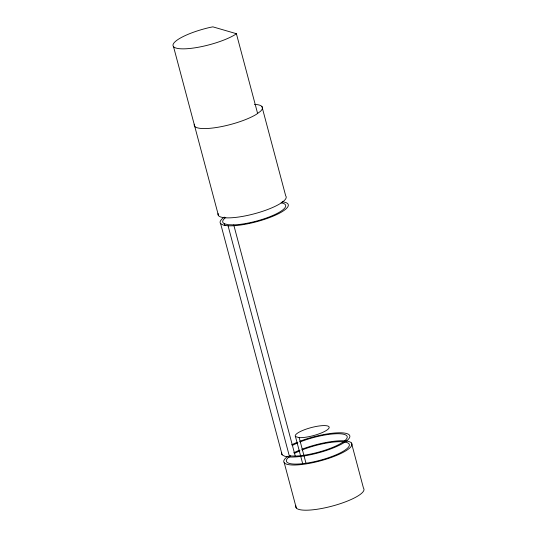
<?xml version="1.0" encoding="UTF-8"?>
<svg xmlns="http://www.w3.org/2000/svg" width="537" height="537" viewBox="0 0 537 537"><rect width="100%" height="100%" fill="white"/><g stroke="black" fill="none" stroke-linecap="round" stroke-linejoin="round"><path stroke-width="0.81" d="M236.394 33.703L235.078 34.67A35.241 8.344 -14.9 0 1 176.196 48.102A35.241 8.344 -14.9 0 1 210.095 27.387L212.874 26.85L236.394 33.703L257.606 113.428M281.093 202.832A32.549 7.713 -14.9 0 1 274.675 214.652A32.549 7.713 -14.9 0 1 233.736 224.889L228.232 224.721L224.5 223.801A32.549 7.713 -14.9 0 1 225.775 217.398M289.752 455.926L295.256 456.094A32.549 7.713 -14.9 0 0 337.223 445.368A32.549 7.713 -14.9 0 0 341.076 433.849A32.549 7.713 -14.9 0 0 299.982 441.964M282.16 201.778A35.241 8.344 -14.9 0 1 274.998 215.35A35.241 8.344 -14.9 0 1 228.077 225.795L223.291 225.09L220.613 223.614A35.241 8.344 -14.9 0 1 224.251 217.089M299.183 437.648L295.464 436.561A17.546 4.155 -14.9 0 1 315.152 426.667A17.546 4.155 -14.9 0 1 326.919 430.097A17.546 4.155 -14.9 0 1 299.183 437.648L306.083 463.572M299.72 441.313A35.241 8.344 -14.9 0 1 344.673 433.111A35.241 8.344 -14.9 0 1 335.793 446.878A35.241 8.344 -14.9 0 1 289.597 457L284.811 456.296L282.133 454.826L220.613 223.614M261.942 106.541L285.697 195.837A35.241 8.344 -14.9 0 1 253.585 213.981A35.241 8.344 -14.9 0 1 218.103 213.491M351.46 442.985L363.482 488.167A35.241 8.344 -14.9 0 1 331.369 506.31A35.241 8.344 -14.9 0 1 295.887 505.82M295.464 436.561L302.579 463.303M233.736 224.889L295.256 456.094M228.077 225.795L289.597 457M224.5 223.801L224.929 225.419M173.518 46.625L218.492 215.646M284.254 462.793L296.276 507.975M301.841 449.288A35.241 8.344 -14.9 0 1 351.547 443.092A35.241 8.344 -14.9 0 1 312.098 462.827A35.241 8.344 -14.9 0 1 287.892 456.269M293.732 452.832A35.241 8.344 -14.9 0 1 299.518 450.207M302.103 449.939A32.549 7.713 -14.9 0 1 348.889 443.737A32.549 7.713 -14.9 0 1 312.453 462.089A32.549 7.713 -14.9 0 1 290.504 455.779M294.498 453.389A32.549 7.713 -14.9 0 1 300.015 450.791M292.376 445.415A32.549 7.713 -14.9 0 1 297.894 442.817M282.133 454.826A35.241 8.344 -14.9 0 1 281.744 452.671M291.611 444.858A35.241 8.344 -14.9 0 1 297.397 442.24M254.471 104.366A35.241 8.344 -14.9 0 1 260.405 111.374L256.29 114.394A35.241 8.344 -14.9 0 1 216.666 127.464A35.241 8.344 -14.9 0 1 194.34 124.201"/></g></svg>
